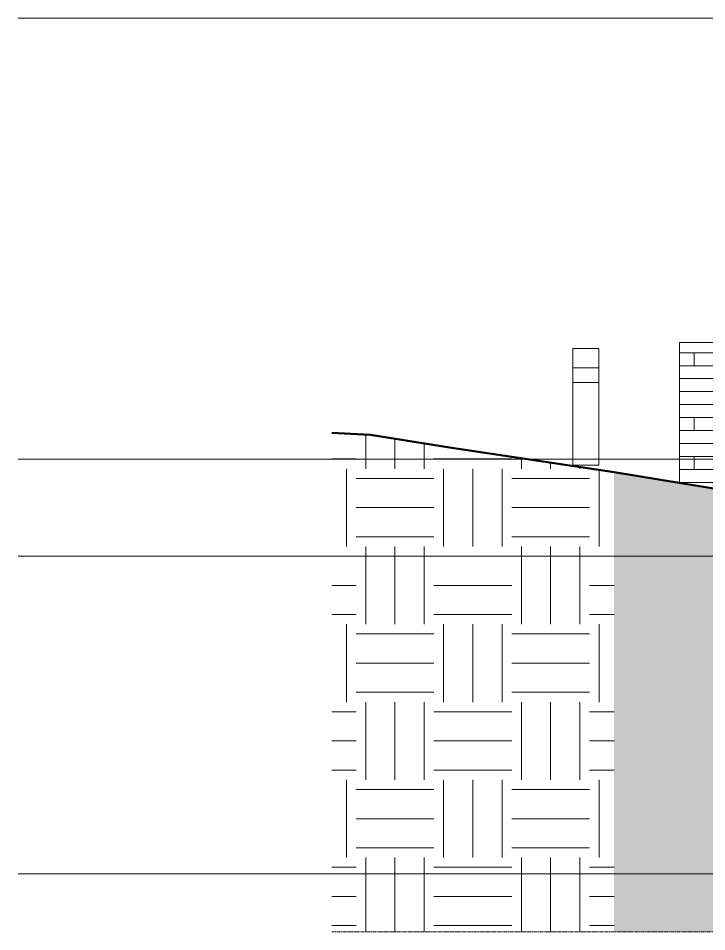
# Model space of a CAD drawing. Header units: inches. Extents: x -4169 to 1631, y -238 to 585.
# Drawn here: x -4168.7 to -3956.4, y -145.9 to 136 of the extents above; entities that cross this region are included whole.
import ezdxf

# ---------------------------------------------------------------- set-up
doc = ezdxf.new("R2010")
doc.units = ezdxf.units.IN
doc.header["$MEASUREMENT"] = 0
doc.linetypes.add('Aligning Line 1_8_', pattern=[0.25, 0.125, -0.125])
doc.linetypes.add('Grid Line 1_2_', pattern=[0.875, 0.5, -0.125, 0.125, -0.125])
for name, color, linetype, lineweight in [('0-1', 7, 'Continuous', 5), ('A-FLOR-LEVL-1', 51, 'Grid Line 1_2_', 9), ('A-WALL', 113, 'Continuous', 13), ('A-WALL-PATT-1', 111, 'Continuous', 9), ('C-TOPO', 7, 'Continuous', 9), ('C-TOPO-1', 250, 'Continuous', 50), ('E-LITE-EQPM', 33, 'Continuous', 9), ('G-ANNO-SYMB', 111, 'Aligning Line 1_8_', 9), ('G-ANNO-SYMB-2', 147, 'Aligning Line 1_8_', 9)]:
    doc.layers.add(name, color=color, linetype=linetype, lineweight=lineweight)
pattern_1 = [(0, (-2936.56, 0), (24, 24), [24, -24]), (0, (-2936.56, 9), (24, 24), [24, -24]), (0, (-2936.56, 18), (24, 24), [24, -24]), (90, (-2933.56, 21), (-24, 24), [24, -24]), (90, (-2924.56, 21), (-24, 24), [24, -24]), (90, (-2915.56, 21), (-24, 24), [24, -24])]
pattern_2 = [(0, (-3824.324, 0.8), (0, 4), []), (90, (-3824.324, 0.8), (-8, 8), [4, -28]), (90, (-3808.324, 4.8), (-8, 8), [4, -28])]

# ---------------------------------------------------------------- blocks, each defined once
blk = doc.blocks.new('CTR - 2nd Phase_rvt-1-BUILDING ELEVATION - WEST')
at = {"layer": 'A-FLOR-LEVL-1'}
for p, q in [((-4168.71, 136), (-1814.21, 136)), ((-4168.71, 0), (-1814.21, 0)), ((-4168.71, -30), (-1814.21, -30)), ((-4168.71, -128), (-1814.21, -128))]:
    blk.add_line(p, q, dxfattribs=at)
blk = doc.blocks.new('CTR  - Topography_rvt-1-BUILDING ELEVATION - WEST')
at = {"layer": 'C-TOPO'}
h = blk.add_hatch(dxfattribs=at)
h.set_pattern_fill('FP_6', color=256, style=0, pattern_type=2)
h.set_pattern_definition(pattern_1)
h.paths.add_polyline_path([(-4064.23, -145.85), (-4064.23, 7.68), (-4072, 8.12), (-4072, -145.85)], flags=0)
h = blk.add_hatch(dxfattribs=at)
h.set_pattern_fill('FP_6', color=256, style=0, pattern_type=2)
h.set_pattern_definition(pattern_1)
h.paths.add_polyline_path([(-4005.21, -145.85), (-3984.99, -145.85), (-3984.99, -4.1), (-4035.77, 3.52), (-4060.1, 7.44), (-4064.23, 7.68), (-4064.23, -145.85), (-4035.77, -145.85)], flags=0)
h = blk.add_hatch(dxfattribs=at)
h.set_pattern_fill('FP_6', color=256, style=0, pattern_type=2)
h.set_pattern_definition(pattern_1)
h.paths.add_polyline_path([(-2622.53, -145.85), (-1910.9, -145.85), (-1910.9, -1.03), (-1969.99, -1.08), (-2012.2, -0.84), (-2067.07, -0.88), (-2097.03, -1.51), (-2586.24, -2.92), (-2636.89, -2.93), (-2653.78, -3), (-3639.93, -3), (-3847.12, -22.5), (-3898.72, -18.12), (-3984.99, -4.1), (-3984.99, -145.85), (-2634.34, -145.85)], flags=0)
at = {"layer": 'A-FLOR-LEVL-1'}
for p, q in [((-4168.71, 0), (-1814.21, 0)), ((-4168.71, -128), (-1814.21, -128))]:
    blk.add_line(p, q, dxfattribs=at)
at = {"layer": 'C-TOPO'}
for p, q in [((-4072, 8.12), (-4064.23, 7.68)), ((-4060.1, 7.44), (-4064.23, 7.68)), ((-4035.77, 3.52), (-4060.1, 7.44)), ((-4035.77, 3.52), (-3984.99, -4.1)), ((-3907.63, -16.67), (-3984.99, -4.1))]:
    blk.add_line(p, q, dxfattribs=at)
at = {"layer": 'C-TOPO-1'}
for p, q in [((-4064.23, 7.68), (-4072, 8.12)), ((-4064.23, 7.68), (-4060.1, 7.44)), ((-4060.1, 7.44), (-4035.77, 3.52)), ((-4035.77, 3.52), (-3984.99, -4.1)), ((-3984.99, -4.1), (-3907.63, -16.67))]:
    blk.add_line(p, q, dxfattribs=at)
at = {"layer": 'G-ANNO-SYMB-2'}
blk.add_line((-1910.9, 0), (-4072, 0), dxfattribs=at)
blk = doc.blocks.new('CTR - 1st Phase - Common Walls_rvt-1-BUILDING ELEVATION - WEST')
at = {"layer": 'A-FLOR-LEVL-1'}
for p, q in [((-4168.71, 136), (-1814.21, 136)), ((-4168.71, 0), (-1814.21, 0)), ((-4168.71, -30), (-1814.21, -30)), ((-4168.71, -128), (-1814.21, -128))]:
    blk.add_line(p, q, dxfattribs=at)
at = {"layer": 'G-ANNO-SYMB-2'}
blk.add_line((-1910.9, 0), (-4072, 0), dxfattribs=at)
blk = doc.blocks.new('Pathway_Cooper_McGraw-Edison _BSC-BRC_Round - Pathway_Cooper_McGraw-Edison _BSC-BRC_Round-2028611-BUILDING ELEVATION - WEST')
at = {"layer": 'E-LITE-EQPM'}
for p, q in [((-3997.72, 34.13), (-3997.72, 28.13)), ((-3997.72, 34.13), (-3989.72, 34.13)), ((-3989.72, 28.13), (-3989.72, 34.13)), ((-3989.72, 28.13), (-3997.72, 28.13)), ((-3997.72, 28.13), (-3997.72, 23.63)), ((-3997.72, 28.13), (-3989.72, 28.13)), ((-3989.72, 23.63), (-3989.72, 28.13)), ((-3989.72, 23.63), (-3997.72, 23.63)), ((-3997.72, 23.63), (-3997.72, -1.87)), ((-3997.72, 23.63), (-3989.72, 23.63)), ((-3989.72, -1.87), (-3989.72, 23.63)), ((-3989.72, -1.87), (-3997.72, -1.87))]:
    blk.add_line(p, q, dxfattribs=at)

msp = doc.modelspace()

# ---------------------------------------------------------------- hatches: boundary and pattern name
at = {"layer": 'A-WALL-PATT-1'}
h = msp.add_hatch(dxfattribs=at)
h.set_pattern_fill('FP_8', color=256, style=0, pattern_type=2)
h.set_pattern_definition(pattern_2)
h.paths.add_polyline_path([(-3960.5987, -8.0656), (-3960.5987, 36), (-3964.8487, 36), (-3964.8487, -7.3751)], flags=0)
h = msp.add_hatch(dxfattribs=at)
h.set_pattern_fill('FP_8', color=256, style=0, pattern_type=2)
h.set_pattern_definition(pattern_2)
h.paths.add_polyline_path([(-3829.3237, -16.3469), (-3829.3237, -13.75), (-3830.9313, -13.75), (-3830.9313, -1.6566), (-3829.3237, -1.6566), (-3829.3237, 36), (-3960.5987, 36), (-3960.5987, -8.0656), (-3933.0397, -12.5427), (-3898.1431, -1.2418), (-3893.5653, 0), (-3830.7239, -15.9907)], flags=0)

# ---------------------------------------------------------------- linework, layer by layer
at = {"layer": 'A-FLOR-LEVL-1'}
for p, q in [((-4167.9645, 136), (-1814.9564, 136)), ((-4167.9645, 0), (-1814.9564, 0)), ((-4167.9645, -30), (-1814.9564, -30)), ((-4167.9645, -128), (-1814.9564, -128))]:
    msp.add_line(p, q, dxfattribs=at)
at = {"layer": 'A-WALL'}
for p in [(-3964.8487, -7.3751), (-3829.3237, 36)]:
    msp.add_line(p, (-3964.8487, 36), dxfattribs=at)
at = {"layer": 'G-ANNO-SYMB'}
for p, q in [((-1910.8965, 0), (-4072.0005, 0)), ((-1910.8965, -145.8387), (-4072.0005, -145.8387))]:
    msp.add_line(p, q, dxfattribs=at)

# ---------------------------------------------------------------- block references
at = {"layer": '0-1'}
for name in ['CTR - 2nd Phase_rvt-1-BUILDING ELEVATION - WEST', 'CTR - 1st Phase - Common Walls_rvt-1-BUILDING ELEVATION - WEST', 'CTR  - Topography_rvt-1-BUILDING ELEVATION - WEST']:
    msp.add_blockref(name, (0, 0), dxfattribs=at)
at = {"layer": 'E-LITE-EQPM'}
msp.add_blockref('Pathway_Cooper_McGraw-Edison _BSC-BRC_Round - Pathway_Cooper_McGraw-Edison _BSC-BRC_Round-2028611-BUILDING ELEVATION - WEST', (0, 0), dxfattribs=at)

doc.saveas('drawing.dxf')
